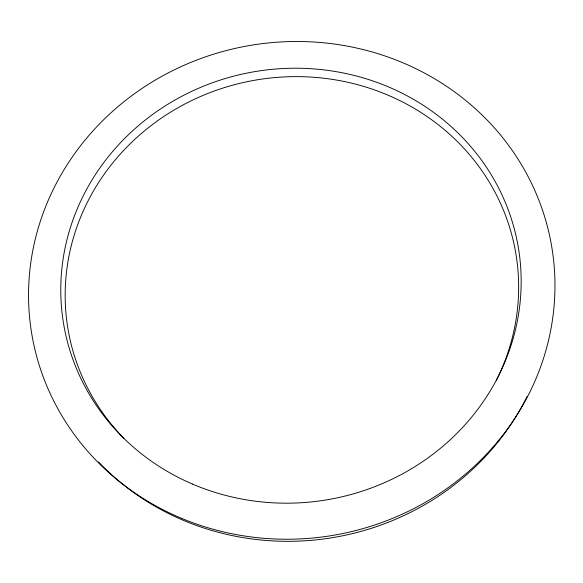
<?xml version="1.0" encoding="UTF-8"?>
<svg xmlns="http://www.w3.org/2000/svg" width="583" height="583" viewBox="0 0 583 583"><rect width="100%" height="100%" fill="white"/><g stroke="black" fill="none" stroke-linecap="round" stroke-linejoin="round"><path stroke-width="0.87" d="M527.192 396.251A259.646 245.159 -9.5 0 1 98.512 461.918M123.829 438.285A227.086 214.252 -9.5 0 1 119.333 155.151A227.086 214.252 -9.5 0 1 415.541 109.152A227.086 214.252 -9.5 0 1 496.308 380.444M181.663 518.382A263.611 248.438 -9.5 0 0 553.85 262.693A263.611 248.438 -9.5 0 0 139.745 90.008A263.611 248.438 -9.5 0 0 181.663 518.382M192.558 484.094A230.555 217.109 -9.5 0 0 520.4 263.684A230.555 217.109 -9.5 0 0 159.961 109.327A230.555 217.109 -9.5 0 0 192.558 484.094"/></g></svg>
